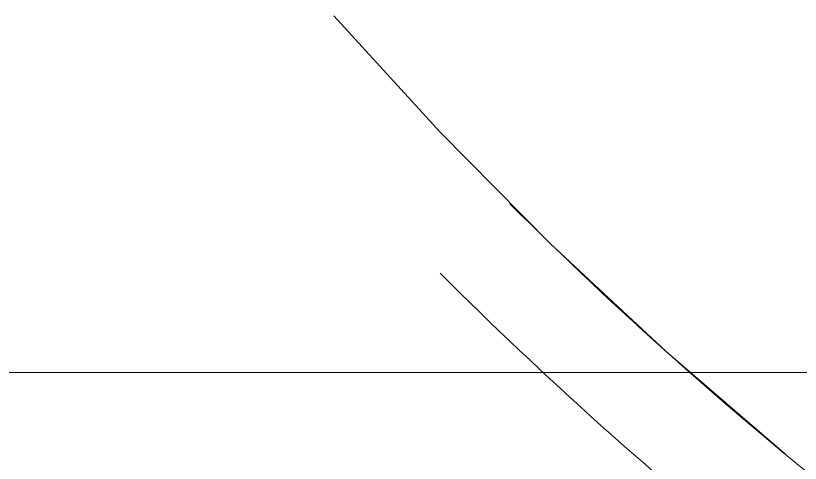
# Model space of a CAD drawing. Header units: millimetres. Extents: x -177800 to -26107, y -132450 to -18386.
# Drawn here: x -166009.524 to -166005.539, y -128357.834 to -128355.561 of the extents above; entities that cross this region are included whole.
import ezdxf

# ---------------------------------------------------------------- set-up
doc = ezdxf.new("R2010")
doc.units = ezdxf.units.MM
doc.layers.add('0-1', color=7, linetype='Continuous', lineweight=5)
doc.layers.add('A-_GENM----_M', color=6, linetype='Continuous', lineweight=9, true_color=0xff00ff)

# ---------------------------------------------------------------- blocks, each defined once
blk = doc.blocks.new('IDA - Toilet Partition - Corner - 950Lx700Width-4450347-BLK 2 UPPER ROOF PLAN')
at = {"layer": 'A-_GENM----_M'}
blk.add_line((915, 1784), (915, 1769), dxfattribs=at)
at = {"layer": 'A-_GENM----_M', "flags": 128}
for points in [[(13.1877, 1778.4639), (13.7784, 1779.0033), (14.3471, 1779.5659), (14.8929, 1780.1507), (15.4148, 1780.757)], [(913.1877, 1778.4639), (913.7784, 1779.0033), (914.3471, 1779.5659), (914.8929, 1780.1507), (915.4148, 1780.757)]]:
    blk.add_lwpolyline(points, dxfattribs=at)
at = {"layer": 'A-_GENM----_M'}
for centre, radius, end in [((0, 1793.5), 20, 328.18019), ((900, 1793.5), 20, 328.18019), ((0, 1793.5), 20.5, 327.55336), ((900, 1793.5), 20.5, 327.55336)]:
    blk.add_arc(centre, radius, 315, end, dxfattribs=at)
blk = doc.blocks.new('1599_DB_A_BLK3_1STGD_R21_rvt-1-BLK 2 UPPER ROOF PLAN')
at = {"layer": 'A-_GENM----_M', "rotation": 269.9999999999996}
for p in [(-167786.3719, -127442.3735), (-167786.3719, -128342.3735)]:
    blk.add_blockref('IDA - Toilet Partition - Corner - 950Lx700Width-4450347-BLK 2 UPPER ROOF PLAN', p, dxfattribs=at)

msp = doc.modelspace()

# ---------------------------------------------------------------- block references
at = {"layer": '0-1'}
msp.add_blockref('1599_DB_A_BLK3_1STGD_R21_rvt-1-BLK 2 UPPER ROOF PLAN', (0, 0), dxfattribs=at)

doc.saveas('drawing.dxf')
